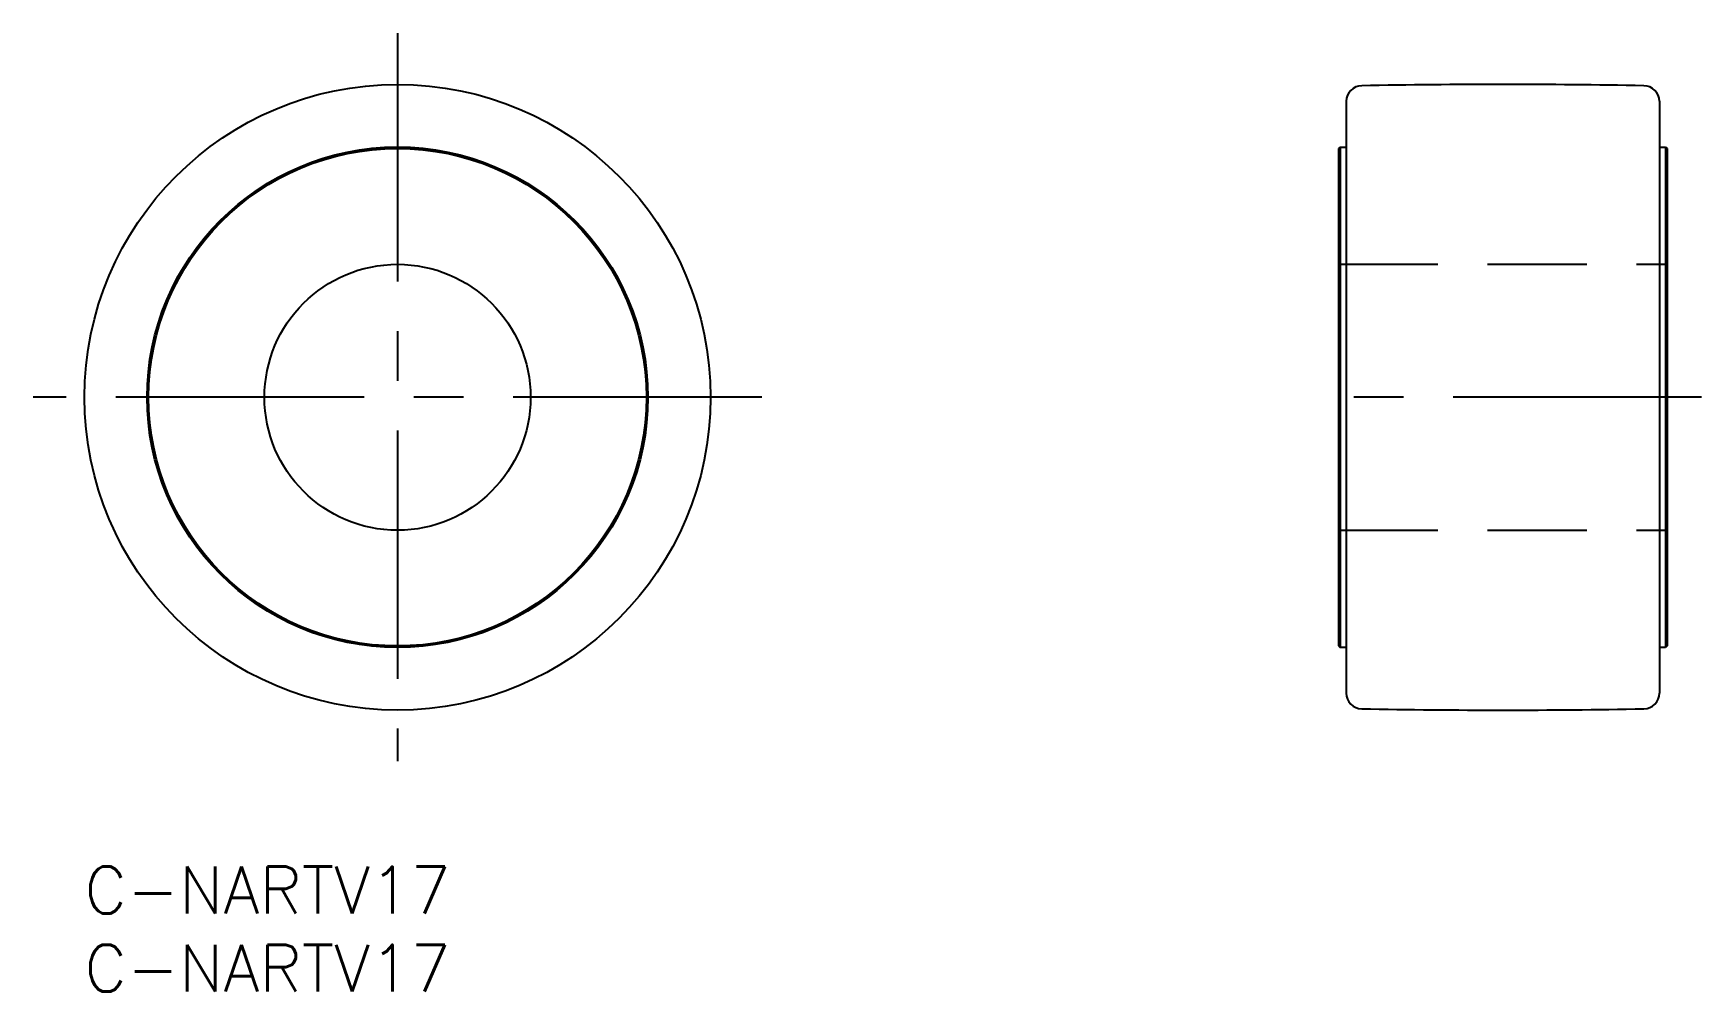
# Model space of a CAD drawing. Extents: x -3 to 103, y -8 to 53.
import ezdxf

# ---------------------------------------------------------------- set-up
doc = ezdxf.new("R2010")
doc.units = 0
doc.header["$LTSCALE"] = 0.5
doc.linetypes.add('CENTER', pattern=[50.8, 31.75, -6.35, 6.35, -6.35])
doc.linetypes.add('DASHED', pattern=[19.05, 12.7, -6.35])
for name, color, linetype in [('MSM_CENTER', 1, 'CENTER'), ('MSM_CONTINUOUS', 7, 'CONTINUOUS'), ('MSM_DASHED', 4, 'DASHED'), ('MSM_PART_NUMBER', 7, 'CONTINUOUS')]:
    doc.layers.add(name, color=color, linetype=linetype)
doc.styles.get("Standard").update_dxf_attribs({"font": 'txt.shx', "height": 3, "bigfont": 'bigfont.shx'})

# ---------------------------------------------------------------- blocks, each defined once
blk = doc.blocks.new('*U15')
at = {"layer": 'MSM_PART_NUMBER'}
blk.add_text('C-NARTV17', height=3, dxfattribs=at).set_placement((0, -3))
blk = doc.blocks.new('*U16')
at = {"layer": 'MSM_PART_NUMBER'}
blk.add_text('C-NARTV17', height=3, dxfattribs=at).set_placement((0, -8))

msp = doc.modelspace()

# ---------------------------------------------------------------- linework, layer by layer
at = {"layer": 'MSM_CENTER'}
for p, q in [((20, 53.27), (20, 6.73)), ((43.27, 30), (-3.27, 30)), ((103.32, 30), (77.92, 30))]:
    msp.add_line(p, q, dxfattribs=at)
at = {"layer": 'MSM_CONTINUOUS'}
for p, q in [((80.62, 48.92), (80.62, 11.08)), ((100.62, 48.92), (100.62, 11.08)), ((80.22, 46), (80.12, 45.9)), ((80.12, 45.9), (80.12, 14.1)), ((80.22, 46), (80.62, 46)), ((80.22, 46), (80.22, 14)), ((100.62, 46), (101.02, 46)), ((101.02, 46), (101.12, 45.9)), ((101.02, 46), (101.02, 14)), ((101.12, 45.9), (101.12, 14.1)), ((80.12, 14.1), (80.22, 14)), ((80.62, 14), (80.22, 14)), ((101.02, 14), (100.62, 14)), ((101.12, 14.1), (101.02, 14))]:
    msp.add_line(p, q, dxfattribs=at)
for radius in [20, 16, 15.9, 8.5]:
    msp.add_circle((20, 30), radius, dxfattribs=at)
for centre, radius, start, end in [((81.62, 48.92), 1, 91.0334, 180), ((90.62, -450), 500, 88.9666, 91.0334), ((99.62, 48.92), 1, 0, 88.9666), ((81.62, 11.08), 1, 180, 268.9666), ((99.62, 11.08), 1, 271.0334, 0), ((90.62, 510), 500, 268.9666, 271.0334)]:
    msp.add_arc(centre, radius, start, end, dxfattribs=at)
at = {"layer": 'MSM_DASHED'}
for p, q in [((80.12, 38.5), (101.12, 38.5)), ((80.12, 21.5), (101.12, 21.5))]:
    msp.add_line(p, q, dxfattribs=at)

# ---------------------------------------------------------------- block references
at = {"layer": 'MSM_CONTINUOUS'}
for name in ['*U15', '*U16']:
    msp.add_blockref(name, (0, 0), dxfattribs=at)

doc.saveas('drawing.dxf')
